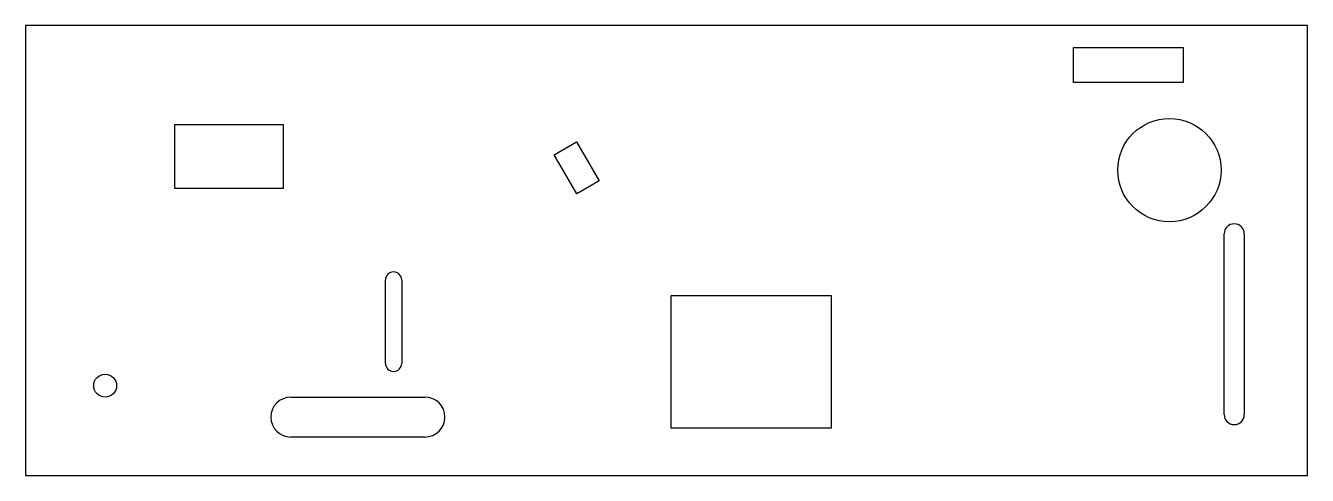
# Model space of a CAD drawing. Header units: millimetres. Extents: x 0 to 276, y 0 to 97.
import ezdxf

# ---------------------------------------------------------------- set-up
doc = ezdxf.new("R2010")
doc.units = ezdxf.units.MM
doc.layers.add('CUT', color=7, linetype='Continuous')

msp = doc.modelspace()

# ---------------------------------------------------------------- linework, layer by layer
at = {"layer": 'CUT'}
for p, q in [((276.48, 97.18), (0, 97.18)), ((0, 97.18), (0, 0)), ((276.48, 0), (276.48, 97.18)), ((226.07, 84.9), (226.07, 92.42)), ((226.07, 92.42), (249.67, 92.42)), ((249.67, 92.42), (249.67, 84.9)), ((249.67, 84.9), (226.07, 84.9)), ((32.17, 61.99), (32.17, 75.82)), ((32.17, 75.82), (55.58, 75.82)), ((55.58, 75.82), (55.58, 61.99)), ((114, 69.27), (118.83, 72.06)), ((118.83, 72.06), (123.7, 63.61)), ((118.88, 60.83), (114, 69.27)), ((123.7, 63.61), (118.88, 60.83)), ((55.58, 61.99), (32.17, 61.99)), ((258.54, 13.14), (258.54, 52.18)), ((262.88, 52.18), (262.88, 13.14)), ((77.63, 24.21), (77.63, 42.22)), ((81.12, 42.22), (81.12, 24.21)), ((139.25, 10.24), (139.25, 38.87)), ((139.25, 38.87), (173.75, 38.87)), ((173.75, 38.87), (173.75, 10.24)), ((57.2, 16.91), (86.14, 16.91)), ((173.75, 10.24), (139.25, 10.24)), ((86.14, 8.29), (57.2, 8.29)), ((0, 0), (276.48, 0))]:
    msp.add_line(p, q, dxfattribs=at)
for centre, radius in [((246.73, 65.95), 11.15), ((17.15, 19.39), 2.47)]:
    msp.add_circle(centre, radius, dxfattribs=at)
for centre, radius, start, end in [((260.71, 52.18), 2.17, 0, 180), ((79.37, 42.22), 1.75, 0, 180), ((79.37, 24.21), 1.75, 180, 0), ((57.2, 12.6), 4.31, 90, -90), ((86.14, 12.6), 4.31, -90, 90), ((260.71, 13.14), 2.17, 180, 0)]:
    msp.add_arc(centre, radius, start, end, dxfattribs=at)

doc.saveas('drawing.dxf')
